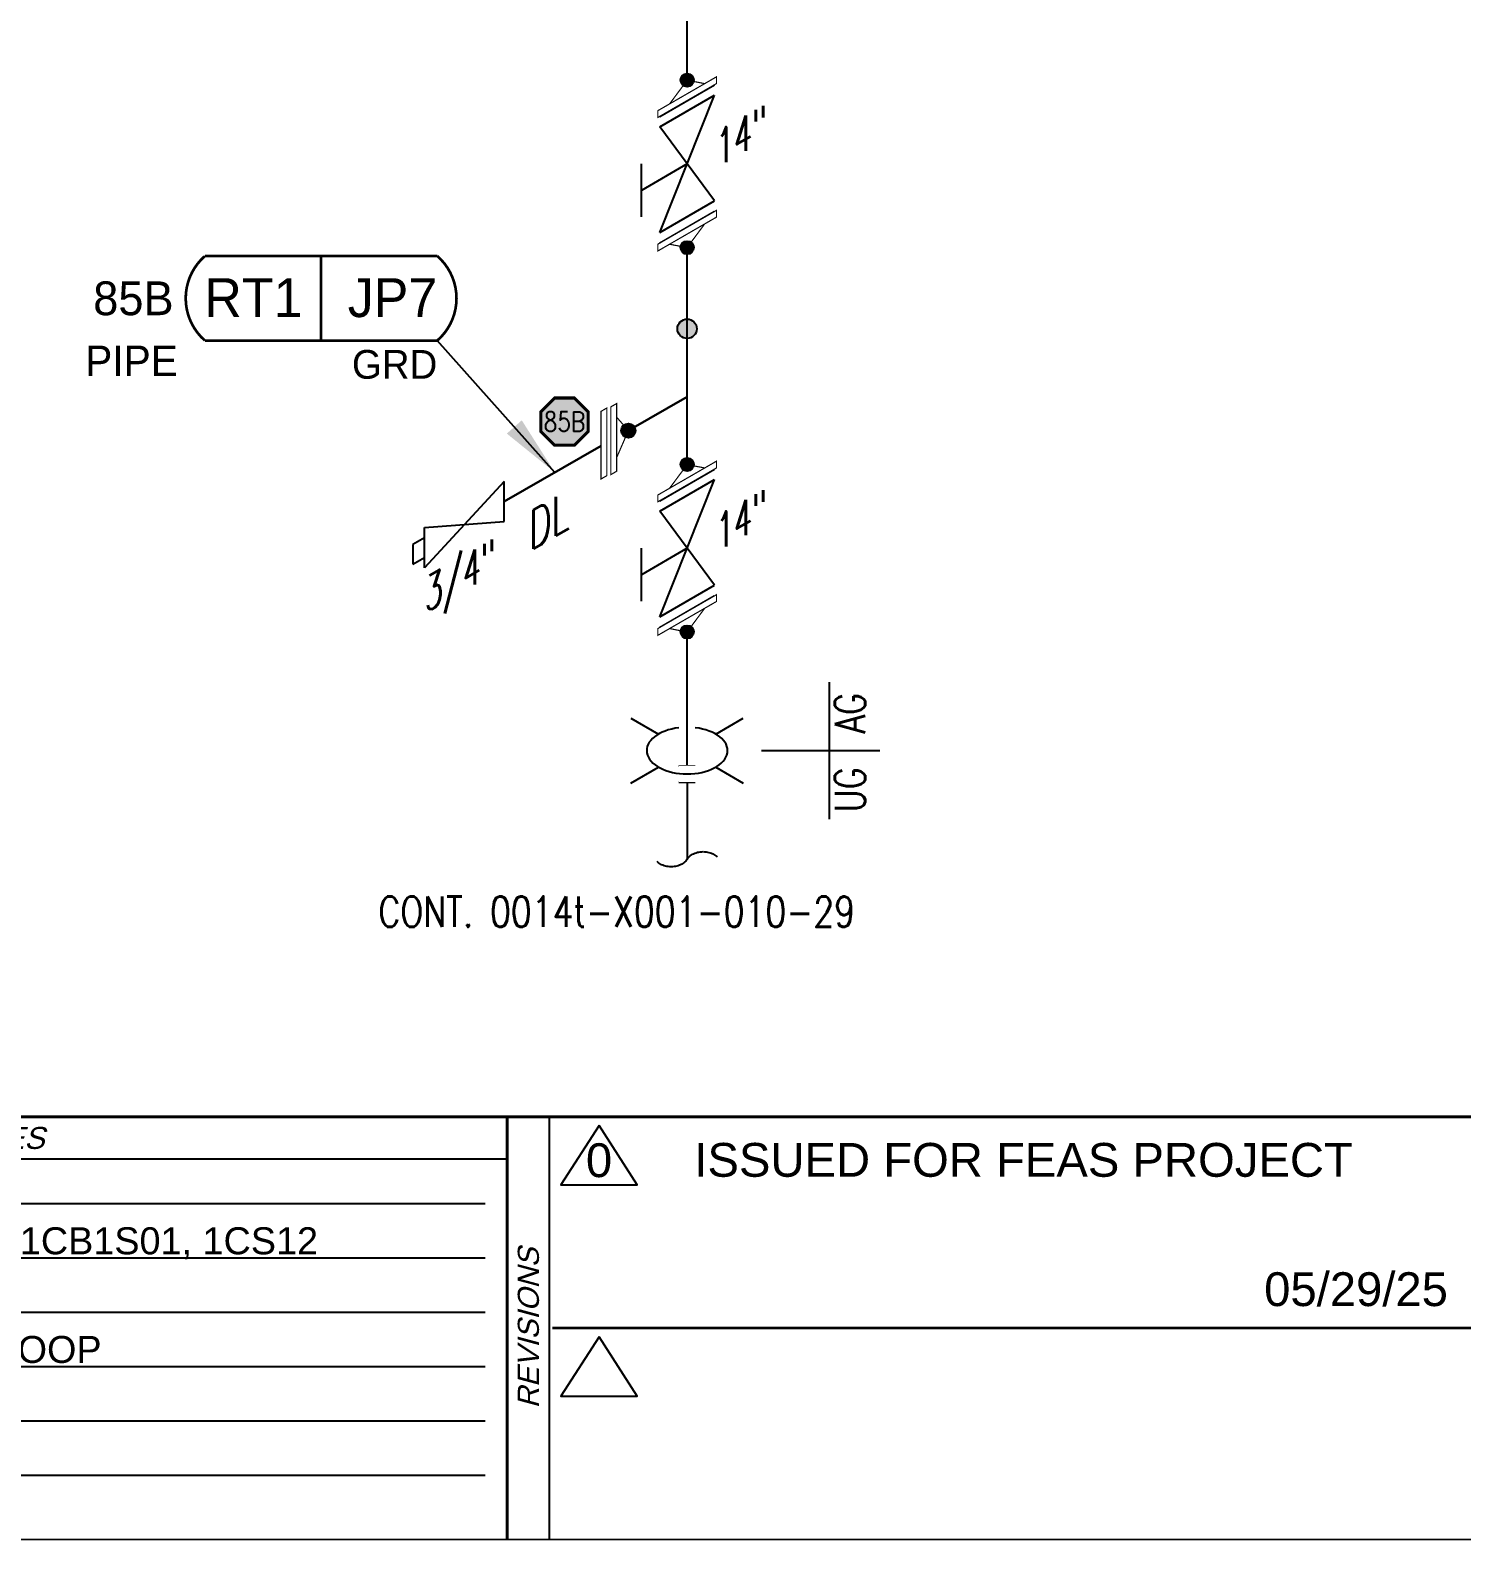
# Model space of a CAD drawing. Header units: inches. Extents: x 0 to 17.2, y 0 to 11.2.
# Drawn here: x 5.964 to 10.199, y 0.121 to 4.589 of the extents above; entities that cross this region are included whole.
import ezdxf
from ezdxf.enums import TextEntityAlignment as Align

# ---------------------------------------------------------------- set-up
doc = ezdxf.new("R2010")
doc.units = ezdxf.units.IN
doc.header["$MEASUREMENT"] = 0
doc.linetypes.add('HIDDEN2', pattern=[0.1875, 0.125, -0.0625])
for name, color, linetype in [('3', 1, 'Continuous'), ('BORDER', 3, 'Continuous'), ('BORDERTEXT', 7, 'Continuous'), ('COMP', 1, 'Continuous'), ('Continuation', 7, 'Continuous'), ('DL', 20, 'Continuous'), ('FITTINGS', 4, 'Continuous'), ('PART_PCML', 7, 'Continuous'), ('PART_SelectedCML_RT', 132, 'Continuous'), ('PIPE-ANNO', 150, 'HIDDEN2'), ('TEXT', 7, 'Continuous'), ('UNAS.PIPE', 251, 'Continuous'), ('WELD POINTS', 41, 'Continuous'), ('Welds', 7, 'Continuous')]:
    doc.layers.add(name, color=color, linetype=linetype)
doc.layers.add('PIPE', color=7, linetype='Continuous', lineweight=30)
doc.styles.add('CMLPAS', font='')
doc.styles.add('FEASStandard', font='arial.ttf')
doc.styles.add('ISO30', font='simplex.shx', dxfattribs={"width": 0.85, "oblique": 30, "height": 0.075})
doc.styles.add('PART_Standard', font='romans', dxfattribs={"width": 0.8, "height": 0.09})
doc.styles.add('Richmond', font='arial.ttf')
doc.styles.add('SIMPLEX', font='ROMANS')
doc.styles.get("Standard").update_dxf_attribs({"font": 'arial.ttf'})
doc.styles.get('CMLPAS').set_extended_font_data('Cordia New')
doc.dimstyles.get("Standard").update_dxf_attribs({"dimtxt": 0.18, "dimasz": 0.18, "dimexe": 0.18, "dimexo": 0.0625, "dimgap": 0.09, "dimtad": 0, "dimtih": 1, "dimtoh": 1, "dimdec": 4, "dimzin": 0, "dimdsep": 46, "dimtxsty": 'Standard', "dimcen": 0.09, "dimadec": 0, "dimazin": 0, "dimtfac": 1, "dimtdec": 4, "dimtofl": 0, "dimtmove": 0, "dimatfit": 3, "dimfxl": 1, "dimtolj": 1, "dimtzin": 0, "dimarcsym": 0})

# ---------------------------------------------------------------- blocks, each defined once
blk = doc.blocks.new('Border')
blk.add_line((5.4322, 1.2439), (7.435, 1.2439))
for points in [[(5.4296, 1.0829), (7.435, 1.0829)], [(5.1365, 0.9222), (7.435, 0.9222)], [(4.9824, 0.7615), (7.435, 0.7615)], [(4.8221, 0.6009), (7.435, 0.6009)], [(4.9467, 0.4404), (7.435, 0.4404)]]:
    blk.add_lwpolyline(points)
at = {"layer": 'BORDER'}
for p, q in [((7.625, 0.25), (7.625, 1.5)), ((7.5, 1.375), (0.25, 1.375))]:
    blk.add_line(p, q, dxfattribs=at)
at = {"layer": 'BORDER', "const_width": 0.005}
blk.add_lwpolyline([(0.25, 0.25), (17.25, 0.25), (17.25, 11.25), (0.25, 11.25)], close=True, dxfattribs=at)
at = {"layer": 'BORDER', "const_width": 0.00833}
for points in [[(17.25, 1.5), (0.25, 1.5)], [(7.5, 0.25), (7.5, 1.5)], [(7.6336, 0.875), (10.375, 0.875)]]:
    blk.add_lwpolyline(points, dxfattribs=at)
at = {"layer": 'BORDERTEXT', "style": 'FEASStandard', "oblique": 15}
blk.add_text('NOTES', height=0.065, dxfattribs=at).set_placement((5.975, 1.4375), align=Align.MIDDLE)
blk.add_text('REVISIONS', height=0.0625, rotation=90, dxfattribs=at).set_placement((7.5625, 0.875), align=Align.MIDDLE)
blk = doc.blocks.new('BORDER TEXT')
at = {"layer": 'BORDERTEXT'}
for tag, p, height, style in [('API_PIPE_CLASS', (5.4645, 1.2542), 0.08, 'Richmond'), ('MATERIAL1', (12.263, 1.2111), 0.08, 'Richmond'), ('CVX_PIPE_SPEC', (5.4619, 1.0932), 0.08, 'Richmond'), ('P&ID_#1', (0.25, 1.0831), 0.0625, 'FEASStandard'), ('LINE_#1', (1.4866, 1.0831), 0.0625, 'FEASStandard'), ('MATERIAL2', (12.263, 1.0395), 0.08, 'Richmond'), ('P&ID_#2', (0.25, 0.9224), 0.0625, 'FEASStandard'), ('LINE_#2', (1.4866, 0.9224), 0.0625, 'FEASStandard'), ('OP_TEMP', (5.1687, 0.9325), 0.08, 'Richmond'), ('MATERIAL3', (12.263, 0.868), 0.08, 'Richmond'), ('FROM', (5.0146, 0.7718), 0.08, 'Richmond'), ('P&ID_#3', (0.25, 0.7617), 0.0625, 'FEASStandard'), ('LINE_#3', (1.4866, 0.7617), 0.0625, 'FEASStandard'), ('MATERIAL4', (12.263, 0.6965), 0.08, 'Richmond'), ('TO', (4.8543, 0.6112), 0.08, 'Richmond'), ('P&ID_#4', (0.25, 0.601), 0.0625, 'FEASStandard'), ('LINE_#4', (1.4866, 0.601), 0.0625, 'FEASStandard'), ('MATERIAL5', (12.263, 0.5249), 0.08, 'Richmond'), ('P&ID_#5', (0.25, 0.4403), 0.0625, 'FEASStandard'), ('LINE_#5', (1.4866, 0.4403), 0.0625, 'FEASStandard'), ('MISC', (4.9789, 0.4506), 0.08, 'Richmond'), ('INSULATION', (12.9278, 0.4142), 0.0625, 'FEASStandard'), ('P&ID_#6', (0.25, 0.2796), 0.0625, 'FEASStandard'), ('LINE_#6', (1.4866, 0.2796), 0.0625, 'FEASStandard'), ('PWHT', (12.9278, 0.2806), 0.0625, 'FEASStandard')]:
    blk.add_attdef(tag, p, '', height=height, dxfattribs=dict(at, style=style))
at = {"layer": 'BORDERTEXT', "style": 'FEASStandard'}
for tag, p in [('DR.BY', (11.075, 0.5625)), ('DR.BY_DATE', (11.95, 0.5625)), ('CHK_BY', (11.075, 0.3542)), ('CHK._BY_DATE', (11.95, 0.3542))]:
    blk.add_attdef(tag, text='', height=0.1, dxfattribs=at).set_placement(p, align=Align.MIDDLE_CENTER)
at = {"layer": 'BORDERTEXT', "style": 'PART_Standard', "width": 0.8}
for tag, p in [('PLANT_NUMBER', (13.9375, 0.3836)), ('SYSTEM_NUMBER', (14.8125, 0.3836)), ('CIRCUIT_NUMBER', (15.6875, 0.3836)), ('SHEET_NUMBER', (16.5, 0.3836)), ('REVISION', (17.0625, 0.3836))]:
    blk.add_attdef(tag, text='', height=0.15, dxfattribs=at).set_placement(p, align=Align.MIDDLE_CENTER)
blk = doc.blocks.new('1_BREAK-PIPE_PIPE_00')
at = {"color": 0, "linetype": 'ByBlock', "lineweight": -2}
for centre, major_axis in [((-0.0298, 0.0919), (0, -0.101)), ((0.0298, -0.0919), (0, 0.101))]:
    blk.add_ellipse(centre, major_axis=major_axis, ratio=0.711978, start_param=0.427466, end_param=3.141593, dxfattribs=at)
blk = doc.blocks.new('1_Tilde_30')
at = {"layer": 'PIPE-ANNO', "xscale": -0.5000000000000001, "yscale": 0.5000000000000001, "zscale": 0.5000000000000001, "rotation": 114.4010914305396}
blk.add_blockref('1_BREAK-PIPE_PIPE_00', (0, 0), dxfattribs=at)
blk = doc.blocks.new('6_PASS-THROUGH_GRADE_00')
at = {"color": 0, "linetype": 'ByBlock', "lineweight": -2}
for p, q in [((-0.1662, 0.0959), (-0.0846, 0.0489)), ((0.0846, 0.0489), (0.1662, 0.0959)), ((-0.1662, -0.0959), (-0.0846, -0.0489)), ((-0.0241, -0.045), (0, -0.045)), ((0, -0.045), (0, -0.0932)), ((0, -0.045), (0.0241, -0.045)), ((0.0846, -0.0489), (0.1662, -0.0959)), ((-0.0241, -0.0932), (0, -0.0932)), ((0, -0.0932), (0.0241, -0.0932))]:
    blk.add_line(p, q, dxfattribs=at)
blk.add_wipeout([(-0.0241, -0.045), (0.0241, -0.045), (0.0241, -0.0932), (-0.0241, -0.0932)], dxfattribs=at)
blk.add_ellipse((0, 0), major_axis=(-0.1197, 0), ratio=0.57735, start_param=4.915034, end_param=10.792929, dxfattribs=at)
blk = doc.blocks.new('1_Text_00')
at = {"layer": 'TEXT', "style": 'PART_Standard', "width": 0.8}
blk.add_attdef('TEXT', (-0.062, -0.0144), '', height=0.09, dxfattribs=at)
blk = doc.blocks.new('3_VALVE_FLANGE_GATE_30')
at = {"color": 0, "linetype": 'ByBlock', "lineweight": -2}
blk.add_wipeout([(-0.1624, -0.1875), (-0.1353, -0.1719), (0, 0), (0.1353, -0.0156), (0.1624, 0), (0.1624, 0.1875), (0.1353, 0.1719), (0, 0), (-0.1353, 0.0156), (-0.1624, 0)], dxfattribs=at)
for p, q in [((0.0677, 0.1953), (-0.0677, 0.1172)), ((0.1624, 0.1875), (0.1624, 0)), ((0.1353, 0.1719), (-0.1353, -0.1719)), ((0, 0), (0, 0.1563)), ((0.1353, 0.1719), (0.1353, -0.0156)), ((-0.1624, 0), (-0.1624, -0.1875)), ((-0.1353, 0.0156), (-0.1353, -0.1719)), ((0.1353, -0.0156), (-0.1353, 0.0156))]:
    blk.add_line(p, q, dxfattribs=at)
blk = doc.blocks.new('AM9A04')
at = {"linetype": 'Continuous', "const_width": 0.01}
blk.add_lwpolyline([(0, -0.289), (0, 0.289), (-0.05, 0.318), (-0.05, -0.26)], close=True, dxfattribs=at)
at = {"const_width": 0.01}
blk.add_lwpolyline([(-0.05, -0.144), (-0.15, 0.087), (-0.05, 0.202)], dxfattribs=at)
blk = doc.blocks.new('A09')
at = {"layer": 'Welds'}
h = blk.add_hatch(color=256, dxfattribs=at)
h.dxf.hatch_style = 1
h.paths.add_polyline_path([(-0.03, 0, 1), (0.03, 0, 1)])
blk.add_circle((0, 0), 0.03, dxfattribs=at)
blk = doc.blocks.new('*U27')
blk.add_wipeout([(0.052, -0.03), (0.0173, -0.07), (0.0173, -0.1101), (0, -0.1001), (0, 0.1001), (0.0173, 0.0901), (0.0173, 0.05)]).dxf.layer = 'COMP'
at = {"layer": '3', "xscale": 0.65, "yscale": 0.65, "zscale": 0.65}
blk.add_blockref('A09', (0.052, -0.03), dxfattribs=at)
at = {"layer": 'COMP', "xscale": 0.3466300616258731, "yscale": 0.3466300616258731, "zscale": 0.3466300616258731, "rotation": 180}
blk.add_blockref('AM9A04', (0, 0), dxfattribs=at)
blk = doc.blocks.new('1_Text_30')
at = {"layer": 'TEXT', "style": 'PART_Standard', "oblique": 30, "width": 0.8}
blk.add_attdef('TEXT', (0, 0), '', height=0.09, rotation=30, dxfattribs=at)
blk = doc.blocks.new('DL_30')
at = {"layer": 'DL', "style": 'ISO30', "oblique": 30, "width": 0.85}
blk.add_text('DL', height=0.1, rotation=30, dxfattribs=at).set_placement((-0.2098, 0.0365))
blk = doc.blocks.new('1_Cont_0')
at = {"layer": 'Continuation', "style": 'PART_Standard', "width": 0.8}
blk.add_attdef('CONT', (0, 0), '', height=0.09, dxfattribs=at)
blk = doc.blocks.new('2_WELD_SINGLE_00')
at = {"linetype": 'ByBlock', "lineweight": -2}
h = blk.add_hatch(color=0, dxfattribs=at)
edge = h.paths.add_edge_path()
edge.add_arc((0, 0), 0.0286, 0, 360)
at = {"color": 0, "linetype": 'ByBlock', "lineweight": -2}
blk.add_circle((0, 0), 0.0286, dxfattribs=at)
blk = doc.blocks.new('Bleeder Valve 9')
at = {"layer": 'FITTINGS', "linetype": 'ByBlock'}
for p, q in [((0, 0.0591), (-0.2362, -0.1956)), ((0, 0), (0, 0.0591)), ((0, -0.0591), (0, 0)), ((-0.2362, -0.0768), (0, -0.0591)), ((-0.2362, -0.1956), (-0.2362, -0.0768)), ((-0.2362, -0.1068), (-0.2706, -0.1266)), ((-0.2706, -0.1266), (-0.2706, -0.1855)), ((-0.2362, -0.1656), (-0.2362, -0.1068)), ((-0.2706, -0.1855), (-0.2362, -0.1656))]:
    blk.add_line(p, q, dxfattribs=at)
blk = doc.blocks.new('PART_PCML')
blk.add_hatch(color=0).paths.add_polyline_path([(-0.0699, -0.029), (-0.029, -0.0699), (0.029, -0.0699), (0.0699, -0.029), (0.0699, 0.029), (0.029, 0.0699), (-0.029, 0.0699), (-0.0699, 0.029)])
at = {"color": 7, "const_width": 0.009}
blk.add_lwpolyline([(-0.0699, 0.029), (-0.029, 0.0699), (0.029, 0.0699), (0.0699, 0.029), (0.0699, -0.029), (0.029, -0.0699), (-0.029, -0.0699), (-0.0699, -0.029), (-0.0699, 0.029), (-0.029, 0.0699)], dxfattribs=at)
at = {"color": 18, "true_color": 0x000000}
blk.add_lwpolyline([(-0.029, 0.0699), (-0.0699, 0.029), (-0.0699, -0.029), (-0.029, -0.0699), (0.029, -0.0699), (0.0699, -0.029), (0.0699, 0.029), (0.029, 0.0699)], close=True, dxfattribs=at)
at = {"color": 7, "true_color": 0xffffff, "style": 'SIMPLEX', "width": 0.8, "flags": 1}
for tag, p in [('CIRCUIT', (-0.0939, 0.0889)), ('DM', (-0.0527, -0.1332)), ('TYPE', (-0.0749, -0.2043))]:
    blk.add_attdef(tag, p, '', height=0.0586, dxfattribs=at)
at = {"color": 7, "true_color": 0xffffff, "style": 'SIMPLEX', "width": 0.8}
blk.add_attdef('DMDISP', text='', height=0.0586, dxfattribs=at).set_placement((0, 0), align=Align.MIDDLE_CENTER)
blk = doc.blocks.new('CMLPAS')
at = {"const_width": 0.008}
blk.add_lwpolyline([(0.0625, 0.125, 0.454441), (0.0625, -0.125), (0.75, -0.125, 0.454441), (0.75, 0.125)], format="xyb", close=True, dxfattribs=at)
blk.add_lwpolyline([(0.4063, -0.125), (0.4063, 0.125)], dxfattribs=at)
at = {"style": 'CMLPAS', "flags": 1}
for tag, p in [('STATE', (0.75, 0.6229)), ('DL', (0.75, 0.4817)), ('CIRCUIT', (0.75, 0.3405)), ('SUBSINTERVAL(MONTHS)', (-0.0251, -0.3355)), ('OLD_ID', (0.75, -0.3366)), ('OLD_NDE', (0.75, -0.4778)), ('OLD_ENTY', (0.7411, -0.6357)), ('SIZE', (0.7473, -0.7611)), ('SPEC', (0.7473, -0.9022)), ('JUSTIFY', (0.7473, -1.0434)), ('COMMENTS', (0.7473, -1.1846)), ('OLD_ASSET', (0.75, -1.3262)), ('SCHED', (0.7371, -1.4689)), ('NOM_THICK', (0.7521, -1.6102)), ('CORR_ALLOW', (0.763, -1.7453)), ('TML_STATUS', (0.7723, -1.8777)), ('FLOW_ORDER', (0.7785, -2.1301))]:
    blk.add_attdef(tag, text='', height=0.1, dxfattribs=at).set_placement(p, align=Align.MIDDLE_RIGHT)
at = {"style": 'CMLPAS'}
for tag, height, p in [('CHILD', 0.25, (0.75, 0.269)), ('###', 0.115, (0.75, 0.002)), ('ACCESS', 0.085, (0.75, -0.1954))]:
    blk.add_attdef(tag, text='', height=height, dxfattribs=at).set_placement(p, align=Align.MIDDLE_RIGHT)
at = {"color": 152, "style": 'CMLPAS'}
for tag, height, p in [('SPECIAL', 0.085, (0.4055, 0.1897)), ('DM-TYPE', 0.1, (-0.03, 0)), ('COMP', 0.09, (-0.0174, -0.185))]:
    blk.add_attdef(tag, text='', height=height, dxfattribs=at).set_placement(p, align=Align.MIDDLE_RIGHT)
at = {"style": 'CMLPAS'}
blk.add_attdef('NDE', text='', height=0.115, dxfattribs=at).set_placement((0.206, 0.002), align=Align.MIDDLE_CENTER)

msp = doc.modelspace()

# ---------------------------------------------------------------- linework, layer by layer
msp.add_line((7.9073, 2.3891), (7.9073, 4.9082))
at = {"layer": 'BORDERTEXT'}
for points in [[(7.6467, 1.349), (7.5338, 1.1734), (7.7595, 1.1734)], [(7.6467, 0.724), (7.5338, 0.5484), (7.7595, 0.5484)]]:
    msp.add_lwpolyline(points, close=True, dxfattribs=at)
at = {"layer": 'PIPE'}
msp.add_line((7.9073, 3.5051), (7.7334, 3.4047), dxfattribs=at)
at = {"layer": 'PIPE-ANNO', "linetype": 'Continuous'}
for p, q in [((8.3271, 2.6609), (8.3271, 2.2556)), ((8.1271, 2.4582), (8.4771, 2.4582))]:
    msp.add_line(p, q, dxfattribs=at)
at = {"layer": 'UNAS.PIPE'}
msp.add_line((7.9073, 2.3891), (7.9073, 2.1369), dxfattribs=at)

# ---------------------------------------------------------------- block references
at = {"rotation": 337.2979848705455}
msp.add_blockref('1_Tilde_30', (7.9073, 2.1369), dxfattribs=at)
at = {"layer": 'BORDER'}
msp.add_blockref('Border', (-0.125, -0.125), dxfattribs=at)
at = {"layer": 'BORDERTEXT'}
ref = msp.add_blockref('BORDER TEXT', (-0.125, -0.125), dxfattribs=at)
ref.add_attrib('FROM', '14t CHARGE LINE LOOP', (4.8896, 0.6468), dxfattribs={"height": 0.08, "style": 'Richmond'})
ref.add_attrib('CVX_PIPE_SPEC', 'A, A7, 15A, 1CB1S01, 1CS12', (5.3369, 0.9682), dxfattribs={"height": 0.08, "style": 'Richmond'})
at = {"layer": 'Continuation'}
msp.add_blockref('1_Cont_0', (6.9939, 1.9367), dxfattribs=at).add_auto_attribs({'CONT': 'CONT. 0014t-X001-010-29'})
at = {"layer": 'DL'}
msp.add_blockref('DL_30', (7.6502, 3.0111), dxfattribs=at)
at = {"layer": 'FITTINGS'}
msp.add_blockref('Bleeder Valve 9', (7.3661, 3.1948), dxfattribs=at)
at = {"layer": 'PART_PCML', "color": 13}
msp.add_blockref('PART_PCML', (7.5445, 3.4313), dxfattribs=at).add_auto_attribs({'DMDISP': '85B'})
at = {"layer": 'PART_SelectedCML_RT'}
msp.add_blockref('CMLPAS', (6.4182, 3.7961), dxfattribs=at).add_auto_attribs({'###': 'JP7', 'NDE': 'RT1', 'DM-TYPE': '85B', 'COMP': 'PIPE', 'ACCESS': 'GRD'})
at = {"layer": 'TEXT'}
msp.add_blockref('1_Text_30', (7.1319, 2.8644), dxfattribs=at).add_auto_attribs({'TEXT': '3/4"'})
at = {"layer": 'TEXT', "rotation": 90}
for p, values in [((8.4198, 2.5703), {'TEXT': 'AG'}), ((8.4198, 2.3376), {'TEXT': 'UG'})]:
    msp.add_blockref('1_Text_00', p, dxfattribs=at).add_auto_attribs(values)
at = {"layer": 'WELD POINTS', "rotation": 180}
msp.add_blockref('2_WELD_SINGLE_00', (7.9073, 3.706), dxfattribs=at)
at = {"layer": 'Welds', "xscale": 0.7, "yscale": 0.7, "zscale": 0.7, "rotation": 180}
msp.add_blockref('A09', (7.7334, 3.4047), dxfattribs=at)

# ---------------------------------------------------------------- texts
at = {"layer": 'BORDERTEXT', "style": 'FEASStandard'}
msp.add_text('ISSUED FOR FEAS PROJECT', height=0.1, dxfattribs=at).set_placement((8.9026, 1.2476), align=Align.MIDDLE_CENTER)
for tag, text, p in [('0', '', (7.6467, 1.2466)), ('05/29/25', '-', (9.8862, 0.8651))]:
    msp.add_attdef(tag, text=text, height=0.1, dxfattribs=at).set_placement(p, align=Align.MIDDLE_CENTER)

# ---------------------------------------------------------------- leaders
at = {"layer": 'PART_SelectedCML_RT'}
msp.add_leader([(7.5158, 3.2812), (7.1682, 3.6711)], dimstyle='Standard', dxfattribs=at)

# ---------------------------------------------------------------- next in the draw order: block references
at = {"layer": 'FITTINGS', "yscale": -1, "rotation": 299.9999999999999}
for p in [(7.9073, 4.1936), (7.9073, 3.0567)]:
    msp.add_blockref('3_VALVE_FLANGE_GATE_30', p, dxfattribs=at)
at = {"layer": 'FITTINGS'}
msp.add_blockref('6_PASS-THROUGH_GRADE_00', (7.9073, 2.4582), dxfattribs=at)

# ---------------------------------------------------------------- next in the draw order: linework, layer by layer
at = {"layer": 'COMP', "linetype": 'Continuous', "const_width": 0.00347}
msp.add_lwpolyline([(7.6698, 3.4716), (7.6698, 3.2715), (7.6525, 3.2615), (7.6525, 3.4616)], close=True, dxfattribs=at)
at = {"layer": 'PIPE', "linetype": 'Continuous'}
msp.add_line((7.3661, 3.1948), (7.6525, 3.3601), dxfattribs=at)

# ---------------------------------------------------------------- next in the draw order: block references
at = {"layer": 'COMP', "ltscale": 0.65}
for p, rotation in [((7.9073, 4.3811), 120.0000000000002), ((7.9073, 4.0061), 300.0000000000001), ((7.9073, 3.2442), 120.0000000000002), ((7.9073, 2.8692), 300.0000000000001)]:
    msp.add_blockref('*U27', p, dxfattribs=dict(at, rotation=rotation))
at = {"layer": 'COMP', "xscale": -0.3466300616258731, "yscale": 0.3466300616258731, "zscale": 0.3466300616258731}
msp.add_blockref('AM9A04', (7.6814, 3.3746), dxfattribs=at)

# ---------------------------------------------------------------- next in the draw order: block references
at = {"layer": 'TEXT'}
for p in [(7.9932, 4.1816), (7.9932, 3.0447)]:
    msp.add_blockref('1_Text_30', p, dxfattribs=at).add_auto_attribs({'TEXT': '14"'})

doc.saveas('drawing.dxf')
